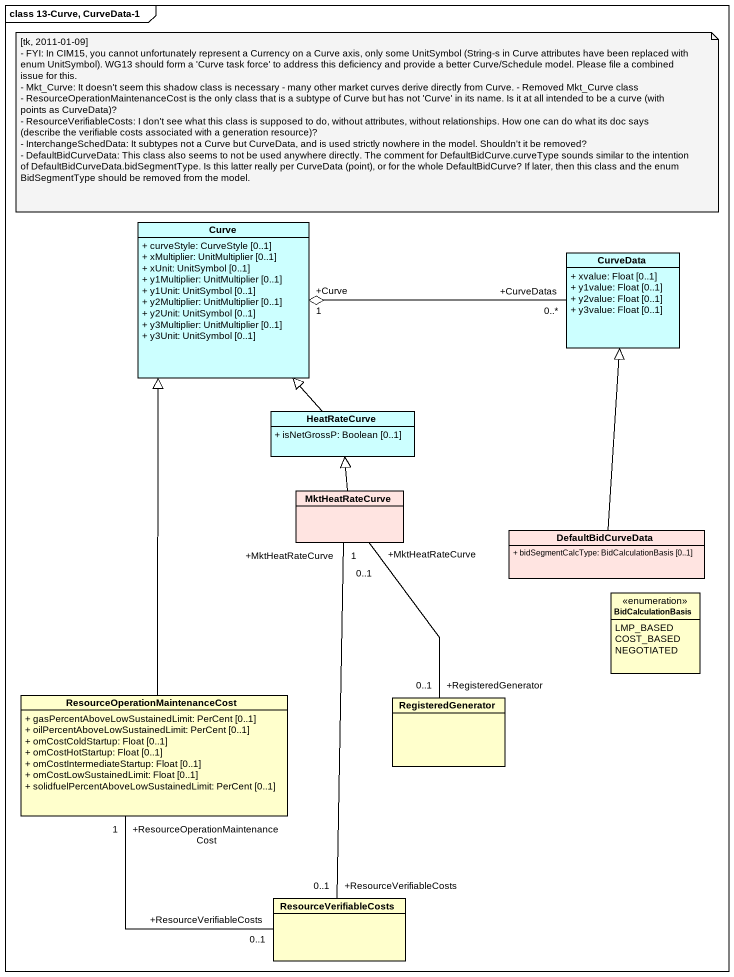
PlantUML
@startuml
mainframe class 13-Curve, CurveData-1
hide circle
hide empty members
skinparam classAttributeIconSize 0
class Curve #CCFFFF {
  + curveStyle: CurveStyle [0..1]
  + xMultiplier: UnitMultiplier [0..1]
  + xUnit: UnitSymbol [0..1]
  + y1Multiplier: UnitMultiplier [0..1]
  + y1Unit: UnitSymbol [0..1]
  + y2Multiplier: UnitMultiplier [0..1]
  + y2Unit: UnitSymbol [0..1]
  + y3Multiplier: UnitMultiplier [0..1]
  + y3Unit: UnitSymbol [0..1]
}
class CurveData #CCFFFF {
  + xvalue: Float [0..1]
  + y1value: Float [0..1]
  + y2value: Float [0..1]
  + y3value: Float [0..1]
}
class HeatRateCurve #CCFFFF {
  + isNetGrossP: Boolean [0..1]
}
class MktHeatRateCurve #FFE4E1
class DefaultBidCurveData #FFE4E1 {
  + bidSegmentCalcType: BidCalculationBasis [0..1]
}
enum BidCalculationBasis {
  LMP_BASED
  COST_BASED
  NEGOTIATED
}
class "ResourceOperationMaintenanceCost" as ResourceOperationMaintenance {
  + gasPercentAboveLowSustainedLimit: PerCent [0..1]
  + oilPercentAboveLowSustainedLimit: PerCent [0..1]
  + omCostColdStartup: Float [0..1]
  + omCostHotStartup: Float [0..1]
  + omCostIntermediateStartup: Float [0..1]
  + omCostLowSustainedLimit: Float [0..1]
  + solidfuelPercentAboveLowSustainedLimit: PerCent [0..1]
}
class RegisteredGenerator
class ResourceVerifiableCosts
CurveData "+CurveDatas\n0..*" -left-o "+Curve\n1" Curve
HeatRateCurve -up-|> Curve
MktHeatRateCurve -up-|> HeatRateCurve
DefaultBidCurveData -up-|> CurveData
ResourceOperationMaintenance -up-|> Curve
ResourceOperationMaintenance "+ResourceOperationMaintenanceCost\n1" -- "+ResourceVerifiableCosts\n0..1" ResourceVerifiableCosts
RegisteredGenerator "+RegisteredGenerator\n0..1" -up- "+MktHeatRateCurve\n0..1" MktHeatRateCurve
ResourceVerifiableCosts "+ResourceVerifiableCosts\n0..1" -up- "+MktHeatRateCurve\n1" MktHeatRateCurve
note as N1
  [tk, 2011-01-09]
  - FYI: In CIM15, you cannot unfortunately represent a Currency on a Curve axis, only some UnitSymbol (String-s in Curve attributes have been replaced with enum UnitSymbol). WG13 should form a 'Curve task force' to address this deficiency and provide a better Curve/Schedule model. Please file a combined issue for this.
  - Mkt_Curve: It doesn't seem this shadow class is necessary - many other market curves derive directly from Curve. - Removed Mkt_Curve class
  - ResourceOperationMaintenanceCost is the only class that is a subtype of Curve but has not 'Curve' in its name. Is it at all intended to be a curve (with points as CurveData)?
  - ResourceVerifiableCosts: I don't see what this class is supposed to do, without attributes, without relationships. How one can do what its doc says (describe the verifiable costs associated with a generation resource)?
  - InterchangeSchedData: It subtypes not a Curve but CurveData, and is used strictly nowhere in the model. Shouldn't it be removed?
  - DefaultBidCurveData: This class also seems to not be used anywhere directly. The comment for DefaultBidCurve.curveType sounds similar to the intention of DefaultBidCurveData.bidSegmentType. Is this latter really per CurveData (point), or for the whole DefaultBidCurve? If later, then this class and the enum BidSegmentType should be removed from the model.
end note
@enduml
